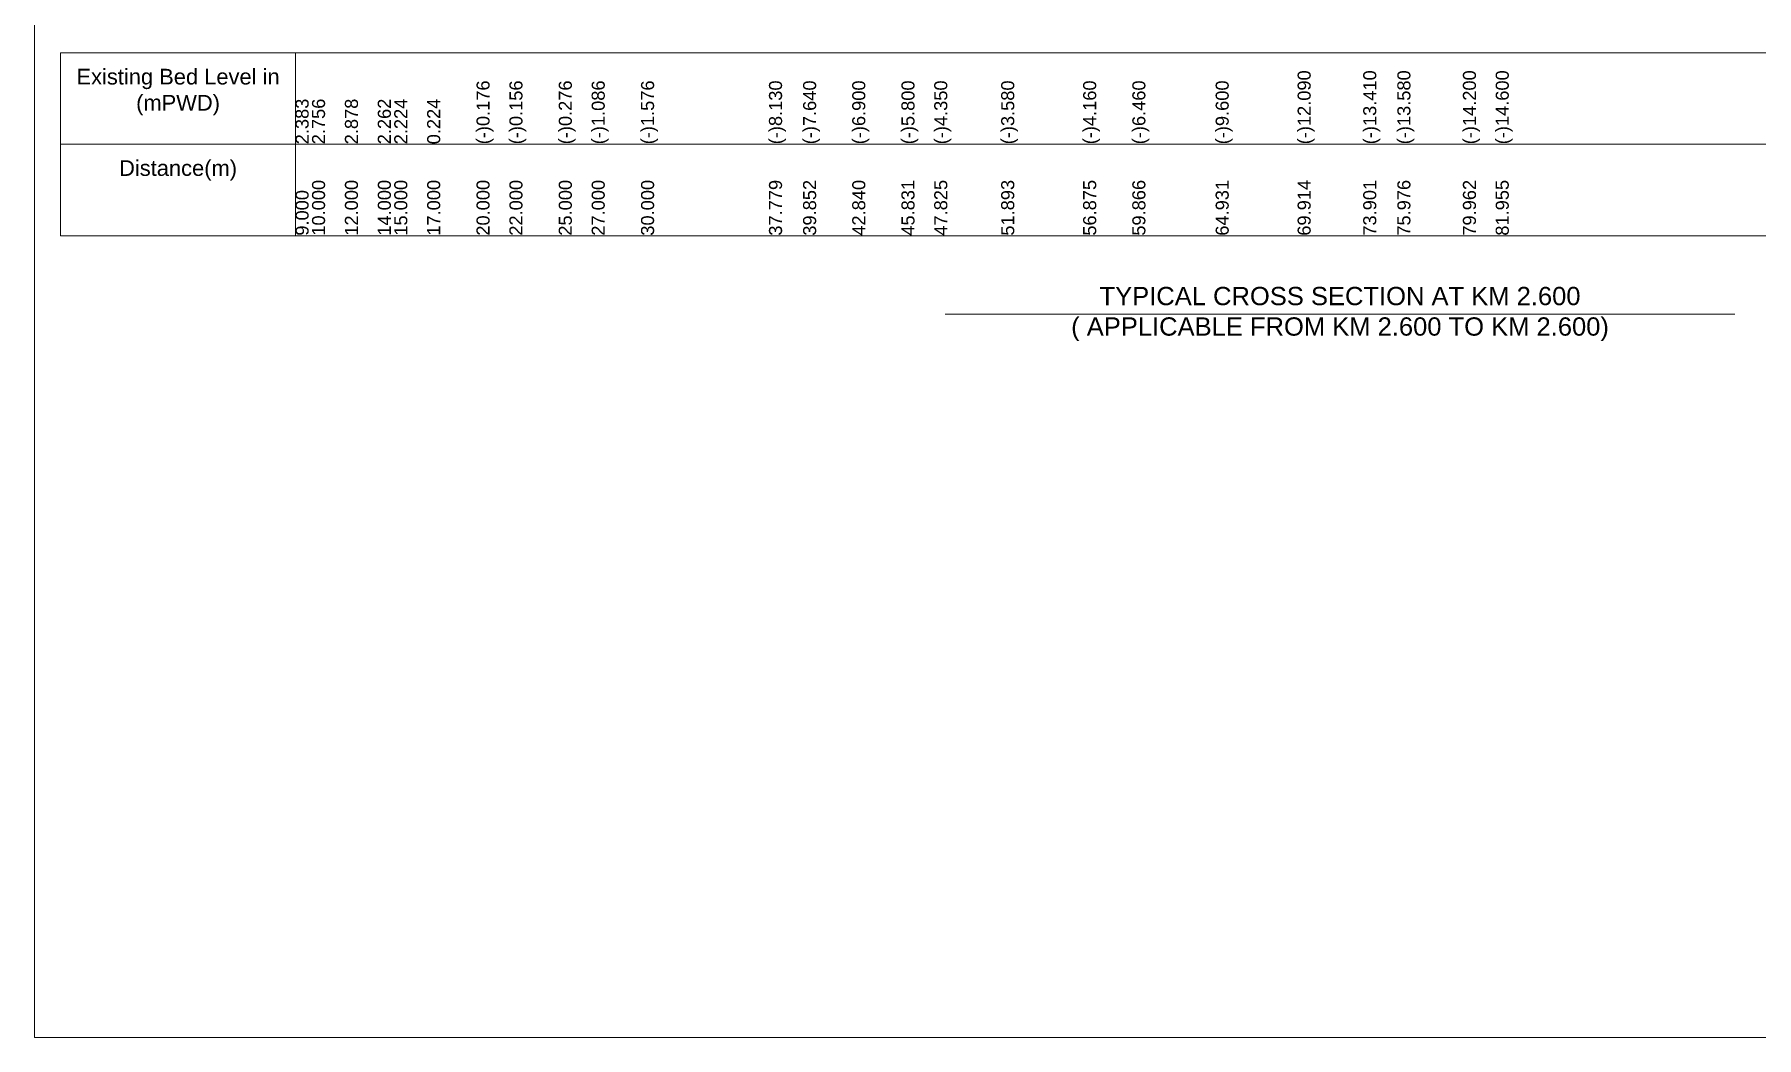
# Model space of a CAD drawing. Header units: inches. Extents: x 89000 to 845017, y -7071 to 0.
# Drawn here: x 535000 to 541595, y -7071 to -3229 of the extents above; entities that cross this region are included whole.
import ezdxf

# ---------------------------------------------------------------- set-up
doc = ezdxf.new("R2010")
doc.units = ezdxf.units.IN
doc.header["$LTSCALE"] = 7
doc.header["$MEASUREMENT"] = 0
for name, color, linetype, lineweight in [('Cross section Data Border', 7, 'Continuous', 9), ('Cross Section Labels', 7, 'Continuous', 9), ('Long Section Labels', 7, 'Continuous', 9)]:
    doc.layers.add(name, color=color, linetype=linetype, lineweight=lineweight)
doc.styles.get("Standard").update_dxf_attribs({"font": 'arial.ttf'})

msp = doc.modelspace()

# ---------------------------------------------------------------- linework, layer by layer
at = {"layer": 'Cross section Data Border'}
msp.add_lwpolyline([(535100, -3300), (541818.81027, -3300), (541818.81027, -4000), (535100, -4000)], close=True, dxfattribs=at)
for points in [[(536000, -3300), (536000, -4000)], [(535100, -3650), (541818.81027, -3650)]]:
    msp.add_lwpolyline(points, dxfattribs=at)
at = {"layer": 'Cross Section Labels'}
msp.add_lwpolyline([(535000, 0), (545000, 0), (545000, -7071), (535000, -7071)], close=True, dxfattribs=at)
msp.add_lwpolyline([(538488, -4300), (540000, -4300), (541512, -4300)], dxfattribs=at)

# ---------------------------------------------------------------- texts
at = {"layer": 'Cross section Data Border', "char_height": 60, "width": 800, "attachment_point": 5}
for s, insert in [('Existing Bed Level in (mPWD)', (535550, -3450)), ('Distance(m)', (535550, -3750))]:
    msp.add_mtext(s, dxfattribs=dict(at, insert=insert))
at = {"layer": 'Cross Section Labels', "insert": (540000, -4300), "char_height": 70, "attachment_point": 5}
msp.add_mtext('TYPICAL CROSS SECTION AT KM 2.600^J( APPLICABLE FROM KM 2.600 TO KM 2.600)', dxfattribs=at)
at = {"layer": 'Long Section Labels', "char_height": 50, "attachment_point": 1, "rotation": 90}
for s, insert in [('(-)0.176', (536693.001, -3650)), ('(-)0.156', (536819.0095, -3650)), ('(-)0.276', (537008.01081, -3650)), ('(-)1.086', (537134.00788, -3650)), ('(-)1.576', (537323.00919, -3650)), ('(-)8.130', (537813.05452, -3650)), ('(-)7.640', (537943.65301, -3650)), ('(-)6.900', (538131.94106, -3650)), ('(-)5.800', (538320.32215, -3650)), ('(-)4.350', (538445.95261, -3650)), ('(-)3.580', (538702.25965, -3650)), ('(-)4.160', (539016.13678, -3650)), ('(-)6.460', (539204.55293, -3650)), ('(-)9.600', (539523.63453, -3650)), ('(-)12.090', (539837.55121, -3650)), ('(-)13.410', (540088.78992, -3650)), ('(-)13.580', (540219.48606, -3650)), ('(-)14.200', (540470.58566, -3650)), ('(-)14.600', (540596.16836, -3650)), ('2.383', (536000, -3650)), ('2.756', (536063.00425, -3650)), ('2.878', (536189.00131, -3650)), ('2.262', (536314.99838, -3650)), ('2.224', (536378.00263, -3650)), ('0.224', (536503.99969, -3650)), ('10.000', (536063.00425, -4000)), ('12.000', (536189.00131, -4000)), ('14.000', (536314.99838, -4000)), ('15.000', (536378.00263, -4000)), ('17.000', (536503.99969, -4000)), ('20.000', (536693.001, -4000)), ('22.000', (536819.0095, -4000)), ('25.000', (537008.01081, -4000)), ('27.000', (537134.00788, -4000)), ('30.000', (537323.00919, -4000)), ('37.779', (537813.05452, -4000)), ('39.852', (537943.65301, -4000)), ('39.852', (537943.65301, -4000)), ('42.840', (538131.94106, -4000)), ('45.831', (538320.32215, -4000)), ('47.825', (538445.95261, -4000)), ('51.893', (538702.25965, -4000)), ('56.875', (539016.13678, -4000)), ('59.866', (539204.55293, -4000)), ('64.931', (539523.63453, -4000)), ('69.914', (539837.55121, -4000)), ('73.901', (540088.78992, -4000)), ('75.976', (540219.48606, -4000)), ('79.962', (540470.58566, -4000)), ('81.955', (540596.16836, -4000)), ('9.000', (536000, -4000))]:
    msp.add_mtext(s, dxfattribs=dict(at, insert=insert))

doc.saveas('drawing.dxf')
